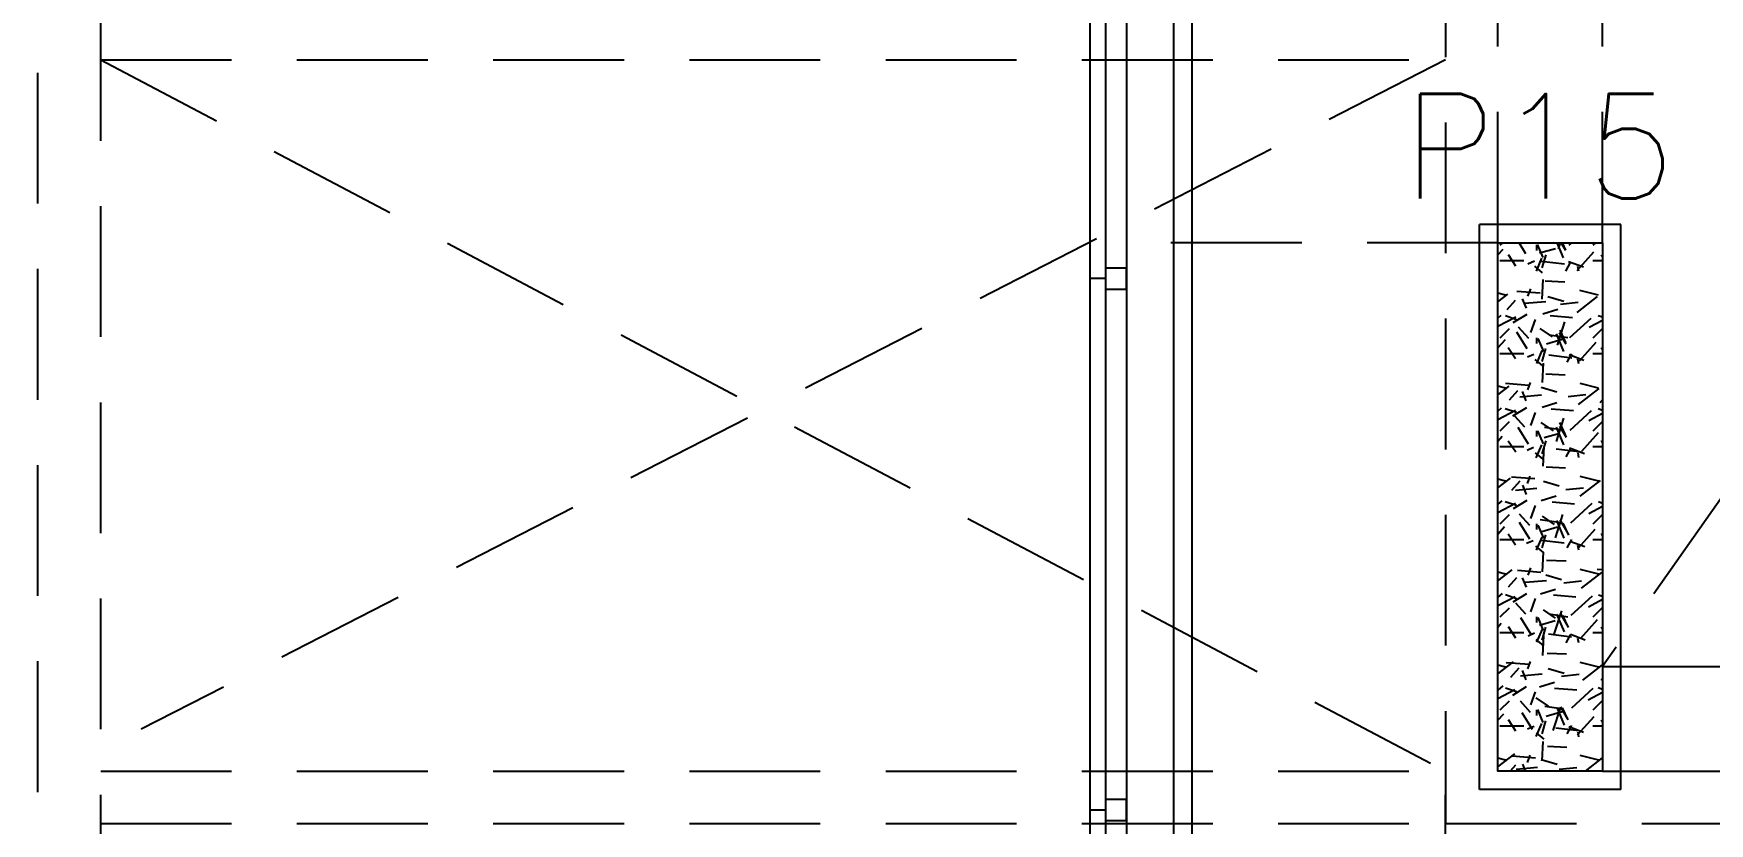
# Model space of a CAD drawing. Header units: millimetres. Extents: x 1658.6 to 1706.6, y -26.2 to 3.6.
# Drawn here: x 1662.136 to 1665.339, y -13.698 to -12.188 of the extents above; entities that cross this region are included whole.
import ezdxf

# ---------------------------------------------------------------- set-up
doc = ezdxf.new("R2010")
doc.units = ezdxf.units.MM
doc.linetypes.add('DASHED2', pattern=[0.375, 0.25, -0.125])
for name, color, linetype in [('COTA', 11, 'Continuous'), ('EM VISTA', 2, 'Continuous'), ('ESQUADRIA', 2, 'Continuous'), ('HACHURA', 11, 'Continuous'), ('HACHURA 1', 8, 'Continuous'), ('PAREDE', 7, 'Continuous'), ('PILAR', 21, 'Continuous'), ('PROJECAO', 1, 'DASHED2'), ('TEXTO 1', 3, 'Continuous')]:
    doc.layers.add(name, color=color, linetype=linetype)
doc.styles.add('ROMANS', font='romans.shx')
doc.dimstyles.new('Copy of TICK50', dxfattribs={"dimtxt": 0.075, "dimasz": 0.0995, "dimexe": 0.18, "dimexo": 0.0625, "dimgap": 0.063, "dimtad": 1, "dimrnd": 0.005, "dimzin": 4, "dimdsep": 46, "dimtxsty": 'ROMANS', "dimblk1": 'TICK', "dimblk2": 'TICK', "dimsah": 1, "dimcen": 0.09, "dimse1": 1, "dimse2": 1, "dimclrd": 256, "dimclrt": 2, "dimaunit": 1, "dimadec": 4, "dimazin": 0, "dimtfac": 1, "dimtix": 1, "dimtmove": 2, "dimatfit": 3, "dimldrblk": 'TICK', "dimfxl": 0.18, "dimtfillclr": 256, "dimtolj": 1, "dimtzin": 0, "dimlwd": -1, "dimarcsym": 0})

# ---------------------------------------------------------------- blocks, each defined once
blk = doc.blocks.new('TICK')
at = {"layer": 'COTA'}
for p, q in [((0, 1.907592907288972), (0, -1.907600000000002)), ((-1, 0), (1, 0))]:
    blk.add_line(p, q, dxfattribs=at)
at = {"layer": 'COTA', "color": 2}
blk.add_line((0.5, 0.5), (-0.5, -0.5), dxfattribs=at)
blk = doc.blocks.new('*D125')
at = {"layer": 'COTA'}
blk.add_line((1661.235116154683, -7.637958367225488), (1661.235116154683, -14.4989583672252), dxfattribs=at)
at = {"layer": 'Defpoints', "color": 0}
for p in [(1661.474447151719, -7.538458367225488), (1661.235116154683, -14.59845836722521), (1664.314447151719, -14.59845836722521)]:
    blk.add_point(p, dxfattribs=at)
at = {"layer": 'COTA', "xscale": 0.0995, "yscale": 0.0995, "zscale": 0.0995}
for p, rotation in [((1661.235116154683, -7.538458367225488), 90), ((1661.235116154683, -14.59845836722521), 270)]:
    blk.add_blockref('TICK', p, dxfattribs=dict(at, rotation=rotation))
at = {"layer": 'COTA', "color": 2, "insert": (1661.134616154683, -11.06845836722535), "char_height": 0.075, "attachment_point": 5, "rotation": 90, "style": 'ROMANS'}
blk.add_mtext('\\A1;7.06', dxfattribs=at)
blk = doc.blocks.new('*D86')
at = {"layer": 'COTA'}
blk.add_line((1664.413947151719, -15.45237665051484), (1670.234947151719, -15.45237665051484), dxfattribs=at)
at = {"layer": 'Defpoints', "color": 0}
for p in [(1670.334447151719, -11.92545829628904), (1664.314447151719, -14.27045829628827), (1670.334447151719, -15.45237665051484)]:
    blk.add_point(p, dxfattribs=at)
at = {"layer": 'COTA', "xscale": 0.0995, "yscale": 0.0995, "zscale": 0.0995, "rotation": 180}
blk.add_blockref('TICK', (1664.314447151719, -15.45237665051484), dxfattribs=at)
at = {"layer": 'COTA', "xscale": 0.0995, "yscale": 0.0995, "zscale": 0.0995}
blk.add_blockref('TICK', (1670.334447151719, -15.45237665051484), dxfattribs=at)
at = {"layer": 'COTA', "color": 2, "insert": (1667.324447151719, -15.35187665051484), "char_height": 0.075, "attachment_point": 5, "style": 'ROMANS'}
blk.add_mtext('\\A1;6.02', dxfattribs=at)
blk = doc.blocks.new('ESTRUTURA(20-03-2019)')
at = {"layer": 'HACHURA 1'}
h = blk.add_hatch(dxfattribs=at)
h.set_pattern_fill('GRAVEL', color=256, scale=0.007, style=0)
h.set_pattern_definition([(228.0128, (-1534.908619496163, 91.48711716250489), (-1.422401208612721, -1.60020196626588), [0.02392047, -2.368135]), (184.9697, (-1534.924621496162, 91.46933716250489), (2.133603451432539, 0.1777987452771221), [0.04104835, -4.06378]), (132.5104, (-1534.965515496162, 91.46578116250488), (1.777998706283219, -1.955801910472229), [0.02894374, -2.865429]), (267.2737, (-1535.034857496162, 91.42133116250488), (0.1777992279579721, 3.55599885573565), [0.03738035, -3.700648]), (292.8337, (-1535.036635496162, 91.38399316250488), (-0.8890025238851333, 2.133601213103578), [0.03665438, -3.628786]), (357.2737, (-1535.022411496162, 91.35021116250488), (-3.55599885573565, 0.1777992279579723), [0.03738035, -3.700648]), (37.6942, (-1534.985073496162, 91.34843316250489), (-2.311401460286795, -1.777998414988943), [0.04943357999999999, -4.893917000000001]), (72.2553, (-1534.945957496162, 91.37865916250489), (1.244602489582704, 3.911601134422548), [0.0466704, -4.620371]), (121.4296, (-1534.931733496162, 91.42310916250489), (-1.422400366468514, 2.311397281198088), [0.03750691, -3.713185]), (175.2364, (-1534.951291496162, 91.45511316250489), (1.955798463713812, -0.1777983313904809), [0.04281990999999956, -2.098172999999972]), (222.3974, (-1534.993963496162, 91.45866916250488), (-2.13360006420678, -1.955797455544588), [0.05537546, -5.482176]), (138.8141, (-1534.858835496163, 91.41955316250488), (-1.244599207195732, 1.06679835899868), [0.01890035, -1.871142]), (171.4692, (-1534.873059496163, 91.43199916250488), (2.311396471691398, -0.3556008960031989), [0.03595773999999955, -3.559821999999972]), (225, (-1534.908619496163, 91.43733316250488), (-3.730349362740526e-17, -0.1777998788090138), [0.02514463, -0.2263023]), (203.1986, (-1534.921065496163, 91.45866916250488), (0.8890029977913583, 0.3556015592014385), [0.01354087, -1.340542]), (291.8014, (-1534.933511496163, 91.45333516250489), (-0.1778001247326156, 0.5334003436112306), [0.01914962, -0.9383360000000001]), (30.9638, (-1534.926399496163, 91.43555516250488), (0.5333994368365759, 0.3556002771062386), [0.03110239999999978, -1.005640999999986]), (161.5651, (-1534.899729496163, 91.45155716250488), (0.3556001622726687, -0.1777997355725554), [0.02249009, -0.539763]), (16.38950000000001, (-1535.036635496162, 91.45333516250489), (1.778000980977855, 0.5333988904977464), [0.03150616000000001, -3.119116]), (70.3462, (-1535.006409496162, 91.46222516250488), (-0.7111980182073556, -1.95579723419815), [0.02643193, -2.616754]), (293.1986, (-1534.899729496163, 91.48711716250489), (-0.3556015592014385, 0.8890029977913584), [0.0270816, -1.327004]), (343.6105, (-1534.889061496162, 91.46222516250488), (-1.778000980977855, 0.5333988904977468), [0.03150615999999956, -3.119115999999972]), (339.444, (-1535.036635496162, 91.34309916250488), (-0.8890011034979137, 0.3555995685235097), [0.03038245, -1.488739]), (294.7751, (-1535.008187496162, 91.33243116250489), (-0.8889979282538788, 1.955799091830967), [0.02545703999999977, -2.520251999999972]), (66.80140000000002, (-1534.897951496162, 91.30931716250488), (0.3556015592014388, 0.8890029977913583), [0.0270816, -1.327004]), (17.35400000000001, (-1534.887283496163, 91.33420916250488), (-2.311400124730197, -0.7111989272923943), [0.02980481, -2.950667999999999]), (69.444, (-1534.985073496162, 91.30931716250488), (-0.3555995685235101, -0.8890011034979135), [0.01519126, -1.503936]), (101.3098999999999, (-1534.908619496163, 91.30931716250488), (-0.1777991224021144, 0.7111977222631835), [0.009066049999999895, -0.8975399999999932]), (165.9638, (-1534.910397496162, 91.31820716250488), (0.5334003748288021, -0.1777996922886549), [0.03665438, -0.6964335]), (186.0090000000001, (-1534.945957496162, 91.32709716250488), (1.777997378109956, 0.1777995847983501), [0.03396869, -3.362898]), (303.6901, (-1534.926399496163, 91.41955316250488), (-0.1778000609915063, 0.3555996569462287), [0.02564268, -0.6154246]), (353.1572, (-1534.912175496162, 91.39821716250488), (3.02260124996504, -0.3556015926158388), [0.04476898999999999, -4.43212]), (60.94540000000001, (-1534.867725496162, 91.39288316250489), (-0.7111983456080363, -1.244597032758389), [0.01830556, -1.812258]), (90, (-1534.858835496163, 91.40888516250489), (-0.1778, 0.1778), [0.010668, -0.167132]), (120.2564, (-1534.949513496163, 91.33243116250489), (0.7111984926785277, -1.244599372273429), [0.02470069, -2.445373]), (48.01279999999999, (-1534.961959496163, 91.35376716250488), (1.42240120861272, 1.600201966265881), [0.04784101, -2.344216]), (0, (-1534.929955496162, 91.38932716250488), (0.1778, 0.1778), [0.046228, -0.131572]), (325.3048, (-1534.883727496162, 91.38932716250488), (-1.777996919366758, 1.244600118333933), [0.0281127, -2.783151]), (254.0546, (-1534.860613496162, 91.37332516250488), (-0.1778004535791032, -0.7112016942242539), [0.02588803, -1.268519]), (207.646, (-1534.867725496162, 91.34843316250489), (-3.37819881343159, -1.778001118230637), [0.04215015, -4.172875]), (175.4261, (-1534.905063496162, 91.32887516250489), (-2.311400532332326, 0.1777991397853624), [0.04459202999999955, -4.414605999999943]), (175.4261, (-1534.905063496162, 91.32887516250489), (-2.311400532332326, 0.1777991397853624), [0.04459202999999955, -4.414605999999943])])
h.paths.add_polyline_path([(-34.96999999999844, 0.2000000000000739), (-34.96999999999798, 1.210000000000001), (-35.16999999999848, 1.210000000000008), (-35.16999999999848, 0.2000000000000739)])
at = {"layer": 'PILAR'}
blk.add_lwpolyline([(-34.96999999999844, 1.210000000000008), (-34.96999999999844, 0.2000000000000526), (-35.16999999999848, 0.2000000000000526), (-35.16999999999848, 1.210000000000008), (-34.96999999999844, 1.210000000000008)], dxfattribs=at)
at = {"layer": 'PROJECAO', "color": 11}
for p, q in [((-35.87999999999806, 1.210000000000008), (-35.87999999999806, -0.8899999999998442)), ((-35.16999999999848, 1.210000000000008), (-35.87999999999806, 1.210000000000008))]:
    blk.add_line(p, q, dxfattribs=at)

msp = doc.modelspace()

# ---------------------------------------------------------------- linework, layer by layer
at = {"layer": 'EM VISTA', "color": 1}
for p, q in [((1664.224447151719, -7.578458367225799), (1664.224447151719, -14.68845836722535)), ((1664.314447151719, -7.578458367225799), (1664.314447151719, -12.6784583672255)), ((1664.314447151719, -12.6784583672255), (1664.314447151719, -14.59845836722521))]:
    msp.add_line(p, q, dxfattribs=at)
at = {"layer": 'ESQUADRIA'}
for p, q in [((1664.15444715172, -7.578458367225799), (1664.15444715172, -14.75845836722478)), ((1664.184447151719, -7.578458367225807), (1664.184447151719, -14.72845836722486)), ((1664.184447151719, -12.65705836722513), (1664.15444715172, -12.65705836722513)), ((1664.184447151719, -13.67275836722514), (1664.15444715172, -13.67275836722514))]:
    msp.add_line(p, q, dxfattribs=at)
at = {"layer": 'ESQUADRIA', "color": 3}
for points in [[(1664.184447151719, -12.67705836722513), (1664.224447151719, -12.67705836722513), (1664.224447151719, -12.63705836722514), (1664.184447151719, -12.63705836722514)], [(1664.184447151719, -13.69275836722514), (1664.224447151719, -13.69275836722514), (1664.224447151719, -13.65275836722515), (1664.184447151719, -13.65275836722515)]]:
    msp.add_lwpolyline(points, close=True, dxfattribs=at)
at = {"layer": 'HACHURA'}
for p, q in [((1664.349447151719, -7.578458367225807), (1664.349447151719, -12.5534583672241)), ((1665.169447151719, -12.55345836722474), (1664.899447151719, -12.55345836722474)), ((1664.899447151719, -13.6334583672262), (1664.899447151719, -12.55345836722473)), ((1665.169447151719, -13.6334583672262), (1665.169447151719, -12.55345836722474)), ((1664.899447151719, -13.6334583672262), (1664.899447151719, -12.71345836722554)), ((1665.169447151719, -13.6334583672262), (1664.899447151719, -13.6334583672262))]:
    msp.add_line(p, q, dxfattribs=at)
at = {"layer": 'PILAR'}
msp.add_line((1664.349447151719, -12.5534583672241), (1664.349447151719, -14.56345836722467), dxfattribs=at)
at = {"layer": 'PROJECAO'}
for p, q in [((1664.934447151719, -12.5884583672255), (1664.934447151719, -7.538458367225488)), ((1665.134447151719, -12.5884583672255), (1665.134447151719, -7.538458367225488)), ((1662.144447151717, -15.13845836722552), (1662.144447151717, -7.738458367225491)), ((1662.264447151717, -15.01845836722553), (1662.264447151717, -7.858458367225481)), ((1662.264447151717, -12.23845836722542), (1664.834447151719, -13.59845836722543)), ((1662.264447151717, -12.23845836722542), (1664.834447151719, -12.23845836722542)), ((1664.834447151719, -12.23845836722542), (1662.341935592967, -13.51845836722543)), ((1665.134447151719, -13.39845836722543), (1670.334447151719, -13.39845836722543)), ((1662.264447151717, -13.59845836722542), (1664.834447151719, -13.59845836722542)), ((1664.834447151719, -15.01845836722553), (1664.834447151719, -13.59845836722543)), ((1665.134447151719, -13.59845836722543), (1670.334447151719, -13.59845836722543)), ((1662.264447151717, -13.69845836722541), (1664.934447151719, -13.69845836722541))]:
    msp.add_line(p, q, dxfattribs=at)
at = {"layer": 'PROJECAO', "color": 11}
msp.add_line((1669.266447151719, -7.538458367225495), (1665.134447151719, -13.39845836722543), dxfattribs=at)
at = {"layer": 'PROJECAO'}
msp.add_lwpolyline([(1662.264447151717, -7.858458367225481), (1664.834447151719, -7.858458367225481), (1664.834447151719, -13.69845836722543), (1670.234447151719, -13.69845836722543), (1670.234447151719, -13.89845836722552), (1693.229447151718, -13.89845836722552)], dxfattribs=at)

# ---------------------------------------------------------------- block references
at = {"layer": 'PAREDE'}
msp.add_blockref('ESTRUTURA(20-03-2019)', (1700.104447151718, -13.79845836722551), dxfattribs=at)

# ---------------------------------------------------------------- texts
at = {"layer": 'TEXTO 1', "color": 7, "style": 'ROMANS'}
msp.add_text('P15', height=0.2, dxfattribs=at).set_placement((1664.751831191189, -12.50385523989682))

# ---------------------------------------------------------------- dimensions: what is measured, and where the dimension line sits
at = {"layer": 'COTA'}
dim = msp.add_linear_dim(base=(1661.235116154683, -14.59845836722521), p1=(1661.474447151719, -7.538458367225488), p2=(1664.314447151719, -14.59845836722521), angle=90, dimstyle='Copy of TICK50', dxfattribs=at)
dim.commit()
dim.dimension.update_dxf_attribs({"geometry": '*D125', "text_midpoint": (1661.134616154683, -11.06845836722535)})
dim = msp.add_linear_dim(base=(1670.334447151719, -15.45237665051484), p1=(1664.314447151719, -14.27045829628827), p2=(1670.334447151719, -11.92545829628904), dimstyle='Copy of TICK50', dxfattribs=at)
dim.commit()
dim.dimension.update_dxf_attribs({"geometry": '*D86', "text_midpoint": (1667.324447151719, -15.35187665051484)})

doc.saveas('drawing.dxf')
